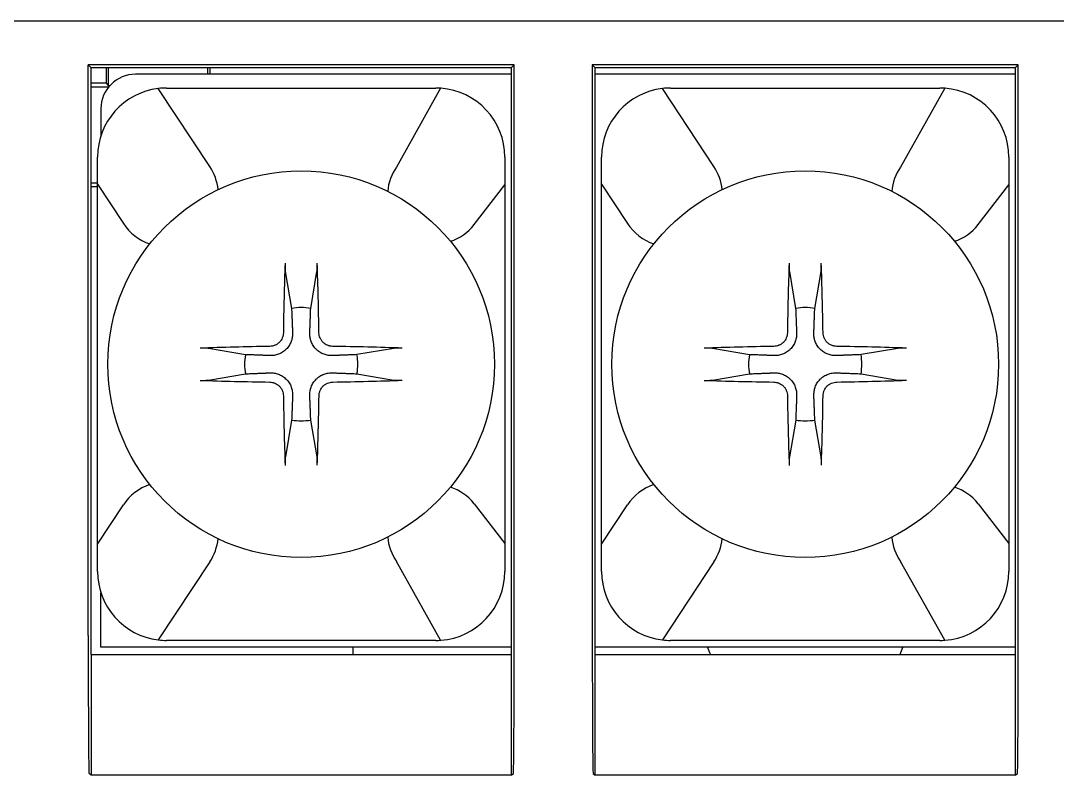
# Model space of a CAD drawing. Header units: millimetres. Extents: x 1618 to 2314, y 422 to 652.
# Drawn here: x 1681.65 to 1696.66, y 559.68 to 570.61 of the extents above; entities that cross this region are included whole.
import ezdxf

# ---------------------------------------------------------------- set-up
doc = ezdxf.new("R2010")
doc.units = ezdxf.units.MM

msp = doc.modelspace()

# ---------------------------------------------------------------- linework, layer by layer
for p, q in [((1660.933, 570.611), (1706.333, 570.611)), ((1688.793, 569.97), (1682.623, 569.97)), ((1682.623, 569.97), (1682.663, 569.936)), ((1682.623, 561.709), (1682.623, 569.97)), ((1682.663, 569.936), (1688.753, 569.936)), ((1682.663, 569.936), (1682.663, 561.436)), ((1682.883, 569.936), (1682.883, 569.706)), ((1682.915, 569.936), (1682.915, 569.675)), ((1684.352, 569.936), (1684.352, 569.836)), ((1684.383, 569.936), (1684.383, 569.836)), ((1688.793, 569.97), (1688.753, 569.936)), ((1688.753, 561.436), (1688.753, 569.936)), ((1688.793, 561.709), (1688.793, 569.97)), ((1696.093, 569.97), (1689.923, 569.97)), ((1689.923, 569.97), (1689.963, 569.936)), ((1689.923, 569.97), (1689.923, 561.709)), ((1689.963, 569.936), (1696.053, 569.936)), ((1689.963, 569.936), (1689.963, 561.436)), ((1696.093, 569.97), (1696.053, 569.936)), ((1696.053, 561.436), (1696.053, 569.936)), ((1696.093, 561.709), (1696.093, 569.97)), ((1682.883, 569.706), (1682.663, 569.706)), ((1682.883, 569.706), (1682.915, 569.675)), ((1688.754, 569.836), (1683.308, 569.836)), ((1696.053, 569.836), (1689.963, 569.836)), ((1682.663, 569.653), (1682.921, 569.653)), ((1682.915, 569.675), (1682.94, 569.675)), ((1684.385, 568.5), (1683.639, 569.629)), ((1683.758, 569.636), (1687.658, 569.636)), ((1687.728, 569.634), (1687.09, 568.492)), ((1691.685, 568.5), (1690.939, 569.629)), ((1691.058, 569.636), (1694.958, 569.636)), ((1695.028, 569.634), (1694.39, 568.492)), ((1682.808, 569.336), (1682.808, 568.948)), ((1682.758, 568.242), (1682.758, 568.636)), ((1688.658, 568.636), (1688.658, 568.234)), ((1690.058, 568.242), (1690.058, 568.636)), ((1695.958, 568.636), (1695.958, 568.234)), ((1682.758, 568.259), (1682.663, 568.259)), ((1682.758, 568.206), (1682.663, 568.206)), ((1682.758, 568.242), (1683.133, 567.673)), ((1682.758, 563.031), (1682.758, 568.242)), ((1688.214, 567.658), (1688.658, 568.234)), ((1688.658, 568.234), (1688.658, 563.038)), ((1690.058, 568.242), (1690.433, 567.673)), ((1690.058, 563.031), (1690.058, 568.242)), ((1695.514, 567.658), (1695.958, 568.234)), ((1695.958, 568.234), (1695.958, 563.038)), ((1685.478, 566.979), (1685.569, 566.444)), ((1685.846, 566.444), (1685.937, 566.979)), ((1692.778, 566.979), (1692.869, 566.444)), ((1693.146, 566.444), (1693.237, 566.979)), ((1684.9, 565.774), (1684.365, 565.865)), ((1687.051, 565.866), (1686.516, 565.775)), ((1692.2, 565.774), (1691.665, 565.865)), ((1694.351, 565.866), (1693.816, 565.775)), ((1684.365, 565.406), (1684.9, 565.497)), ((1686.516, 565.498), (1687.051, 565.407)), ((1691.665, 565.406), (1692.2, 565.497)), ((1693.816, 565.498), (1694.351, 565.407)), ((1685.57, 564.828), (1685.479, 564.293)), ((1685.938, 564.293), (1685.847, 564.828)), ((1692.87, 564.828), (1692.779, 564.293)), ((1693.238, 564.293), (1693.147, 564.828)), ((1682.758, 563.031), (1683.133, 563.599)), ((1688.214, 563.614), (1688.658, 563.038)), ((1690.058, 563.031), (1690.433, 563.599)), ((1695.514, 563.614), (1695.958, 563.038)), ((1682.758, 562.636), (1682.758, 563.031)), ((1688.658, 563.038), (1688.658, 562.636)), ((1690.058, 562.636), (1690.058, 563.031)), ((1695.958, 563.038), (1695.958, 562.636)), ((1684.385, 562.772), (1683.639, 561.643)), ((1687.728, 561.638), (1687.09, 562.78)), ((1691.685, 562.772), (1690.939, 561.643)), ((1695.028, 561.638), (1694.39, 562.78)), ((1682.808, 561.536), (1682.808, 562.324)), ((1687.658, 561.636), (1683.758, 561.636)), ((1694.958, 561.636), (1691.058, 561.636)), ((1688.753, 561.536), (1682.808, 561.536)), ((1686.458, 561.536), (1686.458, 561.433)), ((1696.053, 561.536), (1689.963, 561.536)), ((1682.666, 561.433), (1682.663, 561.436)), ((1682.666, 561.433), (1688.75, 561.433)), ((1682.666, 561.433), (1682.666, 559.683)), ((1688.75, 561.433), (1688.753, 561.436)), ((1688.75, 561.433), (1688.75, 559.683)), ((1689.966, 561.433), (1689.963, 561.436)), ((1689.966, 561.433), (1696.05, 561.433)), ((1689.966, 559.683), (1689.966, 561.433)), ((1696.05, 561.433), (1696.053, 561.436)), ((1696.05, 561.433), (1696.05, 559.683)), ((1682.666, 559.683), (1682.636, 559.709)), ((1688.75, 559.683), (1682.666, 559.683)), ((1688.75, 559.683), (1688.781, 559.709)), ((1689.936, 559.709), (1689.966, 559.683)), ((1696.05, 559.683), (1689.966, 559.683)), ((1696.05, 559.683), (1696.081, 559.709))]:
    msp.add_line(p, q)
for centre in [(1685.708, 565.636), (1693.008, 565.636)]:
    msp.add_circle(centre, 2.8)
for centre, radius, start, end in [((1683.308, 569.336), 0.5, 90, 180), ((1683.758, 568.636), 1, 96.8173, 180), ((1683.758, 568.636), 1, 90, 96.8173), ((1687.658, 568.636), 1, 85.9679, 90), ((1687.658, 568.636), 1, 0, 85.9679), ((1691.058, 568.636), 1, 96.8173, 180), ((1691.058, 568.636), 1, 90, 96.8173), ((1694.958, 568.636), 1, 85.9679, 90), ((1694.958, 568.636), 1, 0, 85.9679), ((1683.759, 568.087), 0.75, 5.9361, 33.4424), ((1691.059, 568.087), 0.75, 5.9361, 33.4424), ((1687.659, 568.085), 0.7, 144.4374, 175.5132), ((1694.959, 568.085), 0.7, 144.4374, 175.5132), ((1683.759, 568.087), 0.75, 213.4424, 251.0511), ((1687.659, 568.085), 0.7, 287.409, 322.3631), ((1691.059, 568.087), 0.75, 213.4424, 251.0511), ((1694.959, 568.085), 0.7, 287.409, 322.3631), ((1685.708, 565.636), 0.82, 80.3013, 99.7447), ((1693.008, 565.636), 0.82, 80.3013, 99.7447), ((1685.708, 565.636), 0.82, 170.3013, 189.7447), ((1685.708, 565.636), 0.82, 350.3013, 9.7447), ((1693.008, 565.636), 0.82, 170.3013, 189.7447), ((1693.008, 565.636), 0.82, 350.3013, 9.7447), ((1685.708, 565.636), 0.82, 260.3013, 279.7447), ((1693.008, 565.636), 0.82, 260.3013, 279.7447), ((1683.759, 563.185), 0.75, 108.9489, 146.5576), ((1687.659, 563.187), 0.7, 37.6369, 72.591), ((1691.059, 563.185), 0.75, 108.9489, 146.5576), ((1694.959, 563.187), 0.7, 37.6369, 72.591), ((1683.759, 563.185), 0.75, 326.5576, 354.0639), ((1687.659, 563.187), 0.7, 184.4868, 215.5626), ((1691.059, 563.185), 0.75, 326.5576, 354.0639), ((1694.959, 563.187), 0.7, 184.4868, 215.5626), ((1683.758, 562.636), 1, 180, 263.1827), ((1687.658, 562.636), 1, 274.0321, 0), ((1691.058, 562.636), 1, 180, 263.1827), ((1694.958, 562.636), 1, 274.0321, 0), ((1683.758, 562.636), 1, 263.1827, 270), ((1687.658, 562.636), 1, 270, 274.0321), ((1691.058, 562.636), 1, 263.1827, 270), ((1694.958, 562.636), 1, 270, 274.0321), ((1693.008, 562.036), 1.5, 199.4712, 203.6875), ((1693.008, 562.036), 1.5, 336.3125, 340.5288)]:
    msp.add_arc(centre, radius, start, end)
for centre, major_axis, ratio, start_param, end_param in [((1685.88, 565.635), (0.037, 4.997), 0.087156, 1.273815, 1.479878), ((1685.536, 565.635), (0.041, -4.997), 0.087156, 1.661715, 1.867777), ((1693.18, 565.635), (0.037, 4.997), 0.087156, 1.273815, 1.479878), ((1692.836, 565.635), (0.041, -4.997), 0.087156, 1.661715, 1.867777), ((1685.71, 565.464), (4.997, 0.041), 0.087156, 1.661715, 1.867777), ((1685.707, 565.464), (4.997, -0.037), 0.087156, 1.273815, 1.479878), ((1693.01, 565.464), (4.997, 0.041), 0.087156, 1.661715, 1.867777), ((1693.007, 565.464), (4.997, -0.037), 0.087156, 1.273815, 1.479878), ((1685.709, 565.808), (-4.997, 0.037), 0.087156, 1.273815, 1.479878), ((1685.707, 565.808), (-4.997, -0.041), 0.087156, 1.661715, 1.867777), ((1693.009, 565.808), (-4.997, 0.037), 0.087156, 1.273815, 1.479878), ((1693.007, 565.808), (-4.997, -0.041), 0.087156, 1.661715, 1.867777), ((1685.88, 565.637), (-0.041, 4.997), 0.087156, 1.661715, 1.867777), ((1685.536, 565.637), (-0.037, -4.997), 0.087156, 1.273815, 1.479878), ((1693.18, 565.637), (-0.041, 4.997), 0.087156, 1.661715, 1.867777), ((1692.836, 565.637), (-0.037, -4.997), 0.087156, 1.273815, 1.479878), ((1682.636, 561.709), (0, 2), 0.006109, 1.570796, 3.136358), ((1688.781, 561.709), (0, 2), 0.006109, 3.146827, 4.712389), ((1689.936, 561.709), (0, 2), 0.006109, 1.570796, 3.136358), ((1696.081, 561.709), (0, 2), 0.006109, 3.146828, 4.712389)]:
    msp.add_ellipse(centre, major_axis=major_axis, ratio=ratio, start_param=start_param, end_param=end_param)
for points, knots in [([(1685.475, 567.1), (1685.474, 567.089), (1685.474, 567.077), (1685.474, 567.059), (1685.474, 567.053), (1685.474, 567.041), (1685.474, 567.035), (1685.475, 567.024), (1685.475, 567.019), (1685.475, 567.009), (1685.476, 567.004), (1685.476, 566.996), (1685.477, 566.992), (1685.477, 566.985), (1685.478, 566.981), (1685.478, 566.979)], [0, 0, 0, 0, 0.25, 0.25, 0.375, 0.375, 0.5, 0.5, 0.625, 0.625, 0.75, 0.75, 0.875, 0.875, 1, 1, 1, 1]), ([(1685.937, 566.979), (1685.937, 566.982), (1685.938, 566.985), (1685.939, 566.992), (1685.939, 566.996), (1685.94, 567.004), (1685.94, 567.009), (1685.94, 567.019), (1685.941, 567.025), (1685.941, 567.036), (1685.941, 567.041), (1685.941, 567.053), (1685.941, 567.059), (1685.941, 567.071), (1685.941, 567.077), (1685.941, 567.089), (1685.941, 567.095), (1685.941, 567.1)], [0, 0, 0, 0, 0.125, 0.125, 0.25, 0.25, 0.375, 0.375, 0.5, 0.5, 0.625, 0.625, 0.75, 0.75, 0.875, 0.875, 1, 1, 1, 1]), ([(1692.775, 567.1), (1692.774, 567.089), (1692.774, 567.077), (1692.774, 567.059), (1692.774, 567.053), (1692.774, 567.041), (1692.774, 567.035), (1692.775, 567.024), (1692.775, 567.019), (1692.775, 567.009), (1692.776, 567.004), (1692.776, 566.996), (1692.777, 566.992), (1692.777, 566.985), (1692.778, 566.981), (1692.778, 566.979)], [0, 0, 0, 0, 0.25, 0.25, 0.375, 0.375, 0.5, 0.5, 0.625, 0.625, 0.75, 0.75, 0.875, 0.875, 1, 1, 1, 1]), ([(1693.237, 566.979), (1693.237, 566.982), (1693.238, 566.985), (1693.239, 566.992), (1693.239, 566.996), (1693.24, 567.004), (1693.24, 567.009), (1693.24, 567.019), (1693.241, 567.025), (1693.241, 567.036), (1693.241, 567.041), (1693.241, 567.053), (1693.241, 567.059), (1693.241, 567.071), (1693.241, 567.077), (1693.241, 567.089), (1693.241, 567.095), (1693.241, 567.1)], [0, 0, 0, 0, 0.125, 0.125, 0.25, 0.25, 0.375, 0.375, 0.5, 0.5, 0.625, 0.625, 0.75, 0.75, 0.875, 0.875, 1, 1, 1, 1]), ([(1686.164, 565.894), (1686.151, 565.895), (1686.138, 565.896), (1686.119, 565.9), (1686.113, 565.902), (1686.101, 565.905), (1686.095, 565.908), (1686.077, 565.915), (1686.066, 565.921), (1686.044, 565.936), (1686.034, 565.944), (1686.016, 565.962), (1686.008, 565.972), (1685.997, 565.988), (1685.994, 565.994), (1685.987, 566.005), (1685.985, 566.011), (1685.977, 566.028), (1685.973, 566.041), (1685.968, 566.066), (1685.966, 566.079), (1685.966, 566.092)], [0, 0, 0, 0, 0.125, 0.125, 0.1875, 0.1875, 0.25, 0.25, 0.375, 0.375, 0.5, 0.5, 0.625, 0.625, 0.6875, 0.6875, 0.75, 0.75, 0.875, 0.875, 1, 1, 1, 1]), ([(1693.464, 565.894), (1693.451, 565.895), (1693.438, 565.896), (1693.419, 565.9), (1693.413, 565.902), (1693.401, 565.905), (1693.395, 565.908), (1693.377, 565.915), (1693.366, 565.921), (1693.344, 565.936), (1693.334, 565.944), (1693.316, 565.962), (1693.308, 565.972), (1693.297, 565.988), (1693.294, 565.994), (1693.287, 566.005), (1693.285, 566.011), (1693.277, 566.028), (1693.273, 566.041), (1693.268, 566.066), (1693.266, 566.079), (1693.266, 566.092)], [0, 0, 0, 0, 0.125, 0.125, 0.1875, 0.1875, 0.25, 0.25, 0.375, 0.375, 0.5, 0.5, 0.625, 0.625, 0.6875, 0.6875, 0.75, 0.75, 0.875, 0.875, 1, 1, 1, 1]), ([(1685.45, 566.092), (1685.45, 566.079), (1685.448, 566.066), (1685.444, 566.047), (1685.443, 566.041), (1685.439, 566.029), (1685.437, 566.023), (1685.429, 566.005), (1685.423, 565.993), (1685.409, 565.972), (1685.4, 565.962), (1685.382, 565.944), (1685.372, 565.936), (1685.356, 565.925), (1685.351, 565.921), (1685.339, 565.915), (1685.333, 565.912), (1685.316, 565.905), (1685.303, 565.901), (1685.278, 565.896), (1685.265, 565.894), (1685.252, 565.894)], [0, 0, 0, 0, 0.125, 0.125, 0.1875, 0.1875, 0.25, 0.25, 0.375, 0.375, 0.5, 0.5, 0.625, 0.625, 0.6875, 0.6875, 0.75, 0.75, 0.875, 0.875, 1, 1, 1, 1]), ([(1685.583, 566.091), (1685.584, 566.07), (1685.583, 566.049), (1685.578, 566.018), (1685.576, 566.008), (1685.57, 565.987), (1685.567, 565.977), (1685.556, 565.946), (1685.547, 565.926), (1685.528, 565.897), (1685.522, 565.888), (1685.507, 565.87), (1685.5, 565.861), (1685.487, 565.849), (1685.483, 565.845), (1685.474, 565.837), (1685.461, 565.826), (1685.447, 565.816), (1685.428, 565.804), (1685.418, 565.798), (1685.398, 565.789), (1685.378, 565.78), (1685.357, 565.774), (1685.337, 565.768), (1685.326, 565.766), (1685.295, 565.761), (1685.274, 565.76), (1685.253, 565.761)], [0, 0, 0, 0, 0.125, 0.125, 0.1875, 0.1875, 0.25, 0.25, 0.375, 0.375, 0.4375, 0.4375, 0.5, 0.5, 0.53125, 0.53125, 0.5625, 0.625, 0.625, 0.6875, 0.6875, 0.75, 0.8125, 0.8125, 0.875, 0.875, 1, 1, 1, 1]), ([(1686.163, 565.761), (1686.142, 565.76), (1686.121, 565.762), (1686.09, 565.766), (1686.08, 565.768), (1686.06, 565.774), (1686.049, 565.777), (1686.019, 565.788), (1685.999, 565.798), (1685.97, 565.816), (1685.96, 565.823), (1685.942, 565.837), (1685.933, 565.845), (1685.921, 565.857), (1685.917, 565.861), (1685.909, 565.87), (1685.898, 565.883), (1685.888, 565.897), (1685.876, 565.916), (1685.87, 565.926), (1685.861, 565.946), (1685.852, 565.966), (1685.846, 565.987), (1685.84, 566.008), (1685.838, 566.018), (1685.833, 566.049), (1685.832, 566.07), (1685.833, 566.091)], [0, 0, 0, 0, 0.125, 0.125, 0.1875, 0.1875, 0.25, 0.25, 0.375, 0.375, 0.4375, 0.4375, 0.5, 0.5, 0.53125, 0.53125, 0.5625, 0.625, 0.625, 0.6875, 0.6875, 0.75, 0.8125, 0.8125, 0.875, 0.875, 1, 1, 1, 1]), ([(1692.75, 566.092), (1692.75, 566.079), (1692.748, 566.066), (1692.744, 566.047), (1692.743, 566.041), (1692.739, 566.029), (1692.737, 566.023), (1692.729, 566.005), (1692.723, 565.993), (1692.709, 565.972), (1692.7, 565.962), (1692.682, 565.944), (1692.672, 565.936), (1692.656, 565.925), (1692.651, 565.921), (1692.639, 565.915), (1692.633, 565.912), (1692.616, 565.905), (1692.603, 565.901), (1692.578, 565.896), (1692.565, 565.894), (1692.552, 565.894)], [0, 0, 0, 0, 0.125, 0.125, 0.1875, 0.1875, 0.25, 0.25, 0.375, 0.375, 0.5, 0.5, 0.625, 0.625, 0.6875, 0.6875, 0.75, 0.75, 0.875, 0.875, 1, 1, 1, 1]), ([(1692.883, 566.091), (1692.884, 566.07), (1692.883, 566.049), (1692.878, 566.018), (1692.876, 566.008), (1692.87, 565.987), (1692.867, 565.977), (1692.856, 565.946), (1692.847, 565.926), (1692.828, 565.897), (1692.822, 565.888), (1692.807, 565.87), (1692.8, 565.861), (1692.787, 565.849), (1692.783, 565.845), (1692.774, 565.837), (1692.761, 565.826), (1692.747, 565.816), (1692.728, 565.804), (1692.718, 565.798), (1692.698, 565.789), (1692.678, 565.78), (1692.657, 565.774), (1692.637, 565.768), (1692.626, 565.766), (1692.595, 565.761), (1692.574, 565.76), (1692.553, 565.761)], [0, 0, 0, 0, 0.125, 0.125, 0.1875, 0.1875, 0.25, 0.25, 0.375, 0.375, 0.4375, 0.4375, 0.5, 0.5, 0.53125, 0.53125, 0.5625, 0.625, 0.625, 0.6875, 0.6875, 0.75, 0.8125, 0.8125, 0.875, 0.875, 1, 1, 1, 1]), ([(1693.463, 565.761), (1693.442, 565.76), (1693.421, 565.762), (1693.39, 565.766), (1693.38, 565.768), (1693.36, 565.774), (1693.349, 565.777), (1693.319, 565.788), (1693.299, 565.798), (1693.27, 565.816), (1693.26, 565.823), (1693.242, 565.837), (1693.233, 565.845), (1693.221, 565.857), (1693.217, 565.861), (1693.209, 565.87), (1693.198, 565.883), (1693.188, 565.897), (1693.176, 565.916), (1693.17, 565.926), (1693.161, 565.946), (1693.152, 565.966), (1693.146, 565.987), (1693.14, 566.008), (1693.138, 566.018), (1693.133, 566.049), (1693.132, 566.07), (1693.133, 566.091)], [0, 0, 0, 0, 0.125, 0.125, 0.1875, 0.1875, 0.25, 0.25, 0.375, 0.375, 0.4375, 0.4375, 0.5, 0.5, 0.53125, 0.53125, 0.5625, 0.625, 0.625, 0.6875, 0.6875, 0.75, 0.8125, 0.8125, 0.875, 0.875, 1, 1, 1, 1]), ([(1684.365, 565.865), (1684.363, 565.865), (1684.36, 565.866), (1684.352, 565.867), (1684.348, 565.867), (1684.34, 565.868), (1684.335, 565.868), (1684.325, 565.868), (1684.32, 565.868), (1684.309, 565.869), (1684.303, 565.869), (1684.291, 565.869), (1684.285, 565.869), (1684.273, 565.869), (1684.267, 565.869), (1684.256, 565.869), (1684.25, 565.869), (1684.244, 565.868)], [0, 0, 0, 0, 0.125, 0.125, 0.25, 0.25, 0.375, 0.375, 0.5, 0.5, 0.625, 0.625, 0.75, 0.75, 0.875, 0.875, 1, 1, 1, 1]), ([(1687.172, 565.87), (1687.161, 565.87), (1687.149, 565.87), (1687.131, 565.87), (1687.125, 565.87), (1687.113, 565.87), (1687.108, 565.87), (1687.096, 565.87), (1687.091, 565.869), (1687.081, 565.869), (1687.076, 565.869), (1687.068, 565.868), (1687.064, 565.868), (1687.057, 565.867), (1687.054, 565.866), (1687.051, 565.866)], [0, 0, 0, 0, 0.25, 0.25, 0.375, 0.375, 0.5, 0.5, 0.625, 0.625, 0.75, 0.75, 0.875, 0.875, 1, 1, 1, 1]), ([(1691.665, 565.865), (1691.663, 565.865), (1691.66, 565.866), (1691.652, 565.867), (1691.648, 565.867), (1691.64, 565.868), (1691.635, 565.868), (1691.625, 565.868), (1691.62, 565.868), (1691.609, 565.869), (1691.603, 565.869), (1691.591, 565.869), (1691.585, 565.869), (1691.573, 565.869), (1691.567, 565.869), (1691.556, 565.869), (1691.55, 565.869), (1691.544, 565.868)], [0, 0, 0, 0, 0.125, 0.125, 0.25, 0.25, 0.375, 0.375, 0.5, 0.5, 0.625, 0.625, 0.75, 0.75, 0.875, 0.875, 1, 1, 1, 1]), ([(1694.472, 565.87), (1694.461, 565.87), (1694.449, 565.87), (1694.431, 565.87), (1694.425, 565.87), (1694.413, 565.87), (1694.408, 565.87), (1694.396, 565.87), (1694.391, 565.869), (1694.381, 565.869), (1694.376, 565.869), (1694.368, 565.868), (1694.364, 565.868), (1694.357, 565.867), (1694.354, 565.866), (1694.351, 565.866)], [0, 0, 0, 0, 0.25, 0.25, 0.375, 0.375, 0.5, 0.5, 0.625, 0.625, 0.75, 0.75, 0.875, 0.875, 1, 1, 1, 1]), ([(1685.254, 565.511), (1685.274, 565.512), (1685.295, 565.51), (1685.326, 565.506), (1685.336, 565.504), (1685.357, 565.498), (1685.367, 565.495), (1685.398, 565.484), (1685.418, 565.474), (1685.447, 565.456), (1685.456, 565.449), (1685.474, 565.435), (1685.483, 565.427), (1685.495, 565.415), (1685.499, 565.411), (1685.507, 565.402), (1685.518, 565.389), (1685.528, 565.375), (1685.54, 565.356), (1685.546, 565.346), (1685.556, 565.326), (1685.564, 565.306), (1685.571, 565.285), (1685.576, 565.264), (1685.578, 565.254), (1685.583, 565.223), (1685.584, 565.202), (1685.583, 565.181)], [0, 0, 0, 0, 0.125, 0.125, 0.1875, 0.1875, 0.25, 0.25, 0.375, 0.375, 0.4375, 0.4375, 0.5, 0.5, 0.53125, 0.53125, 0.5625, 0.625, 0.625, 0.6875, 0.6875, 0.75, 0.8125, 0.8125, 0.875, 0.875, 1, 1, 1, 1]), ([(1685.833, 565.181), (1685.833, 565.202), (1685.834, 565.223), (1685.839, 565.254), (1685.841, 565.264), (1685.846, 565.285), (1685.849, 565.295), (1685.86, 565.326), (1685.87, 565.346), (1685.888, 565.375), (1685.895, 565.384), (1685.909, 565.402), (1685.917, 565.411), (1685.929, 565.423), (1685.933, 565.427), (1685.942, 565.435), (1685.955, 565.446), (1685.969, 565.456), (1685.989, 565.468), (1685.999, 565.474), (1686.019, 565.484), (1686.039, 565.492), (1686.059, 565.498), (1686.08, 565.504), (1686.09, 565.506), (1686.121, 565.511), (1686.142, 565.512), (1686.163, 565.511)], [0, 0, 0, 0, 0.125, 0.125, 0.1875, 0.1875, 0.25, 0.25, 0.375, 0.375, 0.4375, 0.4375, 0.5, 0.5, 0.53125, 0.53125, 0.5625, 0.625, 0.625, 0.6875, 0.6875, 0.75, 0.8125, 0.8125, 0.875, 0.875, 1, 1, 1, 1]), ([(1692.554, 565.511), (1692.574, 565.512), (1692.595, 565.51), (1692.626, 565.506), (1692.636, 565.504), (1692.657, 565.498), (1692.667, 565.495), (1692.698, 565.484), (1692.718, 565.474), (1692.747, 565.456), (1692.756, 565.449), (1692.774, 565.435), (1692.783, 565.427), (1692.795, 565.415), (1692.799, 565.411), (1692.807, 565.402), (1692.818, 565.389), (1692.828, 565.375), (1692.84, 565.356), (1692.846, 565.346), (1692.856, 565.326), (1692.864, 565.306), (1692.871, 565.285), (1692.876, 565.264), (1692.878, 565.254), (1692.883, 565.223), (1692.884, 565.202), (1692.883, 565.181)], [0, 0, 0, 0, 0.125, 0.125, 0.1875, 0.1875, 0.25, 0.25, 0.375, 0.375, 0.4375, 0.4375, 0.5, 0.5, 0.53125, 0.53125, 0.5625, 0.625, 0.625, 0.6875, 0.6875, 0.75, 0.8125, 0.8125, 0.875, 0.875, 1, 1, 1, 1]), ([(1693.133, 565.181), (1693.133, 565.202), (1693.134, 565.223), (1693.139, 565.254), (1693.141, 565.264), (1693.146, 565.285), (1693.149, 565.295), (1693.16, 565.326), (1693.17, 565.346), (1693.188, 565.375), (1693.195, 565.384), (1693.209, 565.402), (1693.217, 565.411), (1693.229, 565.423), (1693.233, 565.427), (1693.242, 565.435), (1693.255, 565.446), (1693.269, 565.456), (1693.289, 565.468), (1693.299, 565.474), (1693.319, 565.484), (1693.339, 565.492), (1693.359, 565.498), (1693.38, 565.504), (1693.39, 565.506), (1693.421, 565.511), (1693.442, 565.512), (1693.463, 565.511)], [0, 0, 0, 0, 0.125, 0.125, 0.1875, 0.1875, 0.25, 0.25, 0.375, 0.375, 0.4375, 0.4375, 0.5, 0.5, 0.53125, 0.53125, 0.5625, 0.625, 0.625, 0.6875, 0.6875, 0.75, 0.8125, 0.8125, 0.875, 0.875, 1, 1, 1, 1]), ([(1684.244, 565.402), (1684.256, 565.402), (1684.267, 565.402), (1684.286, 565.402), (1684.291, 565.402), (1684.303, 565.402), (1684.309, 565.402), (1684.32, 565.402), (1684.325, 565.403), (1684.335, 565.403), (1684.34, 565.403), (1684.349, 565.404), (1684.353, 565.404), (1684.36, 565.405), (1684.363, 565.406), (1684.365, 565.406)], [0, 0, 0, 0, 0.25, 0.25, 0.375, 0.375, 0.5, 0.5, 0.625, 0.625, 0.75, 0.75, 0.875, 0.875, 1, 1, 1, 1]), ([(1685.253, 565.378), (1685.265, 565.377), (1685.278, 565.376), (1685.297, 565.372), (1685.303, 565.37), (1685.316, 565.367), (1685.322, 565.364), (1685.339, 565.357), (1685.351, 565.351), (1685.372, 565.336), (1685.382, 565.328), (1685.4, 565.31), (1685.409, 565.3), (1685.419, 565.284), (1685.423, 565.278), (1685.429, 565.267), (1685.432, 565.261), (1685.439, 565.244), (1685.443, 565.231), (1685.449, 565.206), (1685.45, 565.193), (1685.45, 565.18)], [0, 0, 0, 0, 0.125, 0.125, 0.1875, 0.1875, 0.25, 0.25, 0.375, 0.375, 0.5, 0.5, 0.625, 0.625, 0.6875, 0.6875, 0.75, 0.75, 0.875, 0.875, 1, 1, 1, 1]), ([(1685.967, 565.18), (1685.967, 565.193), (1685.968, 565.206), (1685.972, 565.225), (1685.974, 565.231), (1685.978, 565.243), (1685.98, 565.249), (1685.987, 565.267), (1685.993, 565.279), (1686.008, 565.3), (1686.016, 565.31), (1686.034, 565.328), (1686.044, 565.336), (1686.06, 565.347), (1686.066, 565.351), (1686.077, 565.357), (1686.083, 565.36), (1686.101, 565.367), (1686.113, 565.371), (1686.138, 565.376), (1686.151, 565.378), (1686.164, 565.378)], [0, 0, 0, 0, 0.125, 0.125, 0.1875, 0.1875, 0.25, 0.25, 0.375, 0.375, 0.5, 0.5, 0.625, 0.625, 0.6875, 0.6875, 0.75, 0.75, 0.875, 0.875, 1, 1, 1, 1]), ([(1687.051, 565.407), (1687.054, 565.407), (1687.057, 565.406), (1687.064, 565.406), (1687.068, 565.405), (1687.077, 565.404), (1687.081, 565.404), (1687.091, 565.404), (1687.097, 565.404), (1687.108, 565.403), (1687.113, 565.403), (1687.125, 565.403), (1687.131, 565.403), (1687.143, 565.403), (1687.149, 565.403), (1687.161, 565.403), (1687.167, 565.403), (1687.172, 565.404)], [0, 0, 0, 0, 0.125, 0.125, 0.25, 0.25, 0.375, 0.375, 0.5, 0.5, 0.625, 0.625, 0.75, 0.75, 0.875, 0.875, 1, 1, 1, 1]), ([(1691.544, 565.402), (1691.556, 565.402), (1691.567, 565.402), (1691.586, 565.402), (1691.591, 565.402), (1691.603, 565.402), (1691.609, 565.402), (1691.62, 565.402), (1691.625, 565.403), (1691.635, 565.403), (1691.64, 565.403), (1691.649, 565.404), (1691.653, 565.404), (1691.66, 565.405), (1691.663, 565.406), (1691.665, 565.406)], [0, 0, 0, 0, 0.25, 0.25, 0.375, 0.375, 0.5, 0.5, 0.625, 0.625, 0.75, 0.75, 0.875, 0.875, 1, 1, 1, 1]), ([(1692.553, 565.378), (1692.565, 565.377), (1692.578, 565.376), (1692.597, 565.372), (1692.603, 565.37), (1692.616, 565.367), (1692.622, 565.364), (1692.639, 565.357), (1692.651, 565.351), (1692.672, 565.336), (1692.682, 565.328), (1692.7, 565.31), (1692.709, 565.3), (1692.719, 565.284), (1692.723, 565.278), (1692.729, 565.267), (1692.732, 565.261), (1692.739, 565.244), (1692.743, 565.231), (1692.749, 565.206), (1692.75, 565.193), (1692.75, 565.18)], [0, 0, 0, 0, 0.125, 0.125, 0.1875, 0.1875, 0.25, 0.25, 0.375, 0.375, 0.5, 0.5, 0.625, 0.625, 0.6875, 0.6875, 0.75, 0.75, 0.875, 0.875, 1, 1, 1, 1]), ([(1693.267, 565.18), (1693.267, 565.193), (1693.268, 565.206), (1693.272, 565.225), (1693.274, 565.231), (1693.278, 565.243), (1693.28, 565.249), (1693.287, 565.267), (1693.293, 565.279), (1693.308, 565.3), (1693.316, 565.31), (1693.334, 565.328), (1693.344, 565.336), (1693.36, 565.347), (1693.366, 565.351), (1693.377, 565.357), (1693.383, 565.36), (1693.401, 565.367), (1693.413, 565.371), (1693.438, 565.376), (1693.451, 565.378), (1693.464, 565.378)], [0, 0, 0, 0, 0.125, 0.125, 0.1875, 0.1875, 0.25, 0.25, 0.375, 0.375, 0.5, 0.5, 0.625, 0.625, 0.6875, 0.6875, 0.75, 0.75, 0.875, 0.875, 1, 1, 1, 1]), ([(1694.351, 565.407), (1694.354, 565.407), (1694.357, 565.406), (1694.364, 565.406), (1694.368, 565.405), (1694.377, 565.404), (1694.381, 565.404), (1694.391, 565.404), (1694.397, 565.404), (1694.408, 565.403), (1694.413, 565.403), (1694.425, 565.403), (1694.431, 565.403), (1694.443, 565.403), (1694.449, 565.403), (1694.461, 565.403), (1694.467, 565.403), (1694.472, 565.404)], [0, 0, 0, 0, 0.125, 0.125, 0.25, 0.25, 0.375, 0.375, 0.5, 0.5, 0.625, 0.625, 0.75, 0.75, 0.875, 0.875, 1, 1, 1, 1]), ([(1685.479, 564.293), (1685.479, 564.29), (1685.478, 564.287), (1685.478, 564.28), (1685.477, 564.276), (1685.477, 564.268), (1685.476, 564.263), (1685.476, 564.253), (1685.476, 564.247), (1685.475, 564.236), (1685.475, 564.231), (1685.475, 564.219), (1685.475, 564.213), (1685.475, 564.201), (1685.475, 564.195), (1685.475, 564.183), (1685.476, 564.177), (1685.476, 564.172)], [0, 0, 0, 0, 0.125, 0.125, 0.25, 0.25, 0.375, 0.375, 0.5, 0.5, 0.625, 0.625, 0.75, 0.75, 0.875, 0.875, 1, 1, 1, 1]), ([(1685.942, 564.172), (1685.942, 564.183), (1685.942, 564.195), (1685.942, 564.213), (1685.942, 564.219), (1685.942, 564.231), (1685.942, 564.237), (1685.942, 564.248), (1685.942, 564.253), (1685.941, 564.263), (1685.941, 564.268), (1685.94, 564.276), (1685.94, 564.28), (1685.939, 564.287), (1685.939, 564.291), (1685.938, 564.293)], [0, 0, 0, 0, 0.25, 0.25, 0.375, 0.375, 0.5, 0.5, 0.625, 0.625, 0.75, 0.75, 0.875, 0.875, 1, 1, 1, 1]), ([(1692.779, 564.293), (1692.779, 564.29), (1692.778, 564.287), (1692.778, 564.28), (1692.777, 564.276), (1692.777, 564.268), (1692.776, 564.263), (1692.776, 564.253), (1692.776, 564.247), (1692.775, 564.236), (1692.775, 564.231), (1692.775, 564.219), (1692.775, 564.213), (1692.775, 564.201), (1692.775, 564.195), (1692.775, 564.183), (1692.776, 564.177), (1692.776, 564.172)], [0, 0, 0, 0, 0.125, 0.125, 0.25, 0.25, 0.375, 0.375, 0.5, 0.5, 0.625, 0.625, 0.75, 0.75, 0.875, 0.875, 1, 1, 1, 1]), ([(1693.242, 564.172), (1693.242, 564.183), (1693.242, 564.195), (1693.242, 564.213), (1693.242, 564.219), (1693.242, 564.231), (1693.242, 564.237), (1693.242, 564.248), (1693.242, 564.253), (1693.241, 564.263), (1693.241, 564.268), (1693.24, 564.276), (1693.24, 564.28), (1693.239, 564.287), (1693.239, 564.291), (1693.238, 564.293)], [0, 0, 0, 0, 0.25, 0.25, 0.375, 0.375, 0.5, 0.5, 0.625, 0.625, 0.75, 0.75, 0.875, 0.875, 1, 1, 1, 1])]:
    msp.add_open_spline(points, degree=3, knots=knots)
for points, weights in [([(1685.569, 566.444), (1685.578, 566.219), (1685.583, 566.091)], [1, 1.31905273402, 1.607360829]), ([(1685.833, 566.091), (1685.838, 566.219), (1685.846, 566.444)], [1.607360829, 1.31905273402, 1]), ([(1692.869, 566.444), (1692.878, 566.219), (1692.883, 566.091)], [1, 1.31905273402, 1.607360829]), ([(1693.133, 566.091), (1693.138, 566.219), (1693.146, 566.444)], [1.607360829, 1.31905273402, 1]), ([(1685.253, 565.761), (1685.125, 565.766), (1684.9, 565.774)], [1.607360829, 1.31905273402, 1]), ([(1686.516, 565.775), (1686.292, 565.766), (1686.163, 565.761)], [1, 1.31905273402, 1.607360829]), ([(1692.553, 565.761), (1692.425, 565.766), (1692.2, 565.774)], [1.607360829, 1.31905273402, 1]), ([(1693.816, 565.775), (1693.592, 565.766), (1693.463, 565.761)], [1, 1.31905273402, 1.607360829]), ([(1684.9, 565.497), (1685.125, 565.506), (1685.254, 565.511)], [1, 1.31905273402, 1.607360829]), ([(1686.163, 565.511), (1686.292, 565.506), (1686.516, 565.498)], [1.607360829, 1.31905273402, 1]), ([(1692.2, 565.497), (1692.425, 565.506), (1692.554, 565.511)], [1, 1.31905273402, 1.607360829]), ([(1693.463, 565.511), (1693.592, 565.506), (1693.816, 565.498)], [1.607360829, 1.31905273402, 1]), ([(1685.583, 565.181), (1685.579, 565.053), (1685.57, 564.828)], [1.607360829, 1.31905273402, 1]), ([(1685.847, 564.828), (1685.838, 565.053), (1685.833, 565.181)], [1, 1.31905273402, 1.607360829]), ([(1692.883, 565.181), (1692.879, 565.053), (1692.87, 564.828)], [1.607360829, 1.31905273402, 1]), ([(1693.147, 564.828), (1693.138, 565.053), (1693.133, 565.181)], [1, 1.31905273402, 1.607360829])]:
    msp.add_rational_spline(points, weights, degree=2)

doc.saveas('drawing.dxf')
